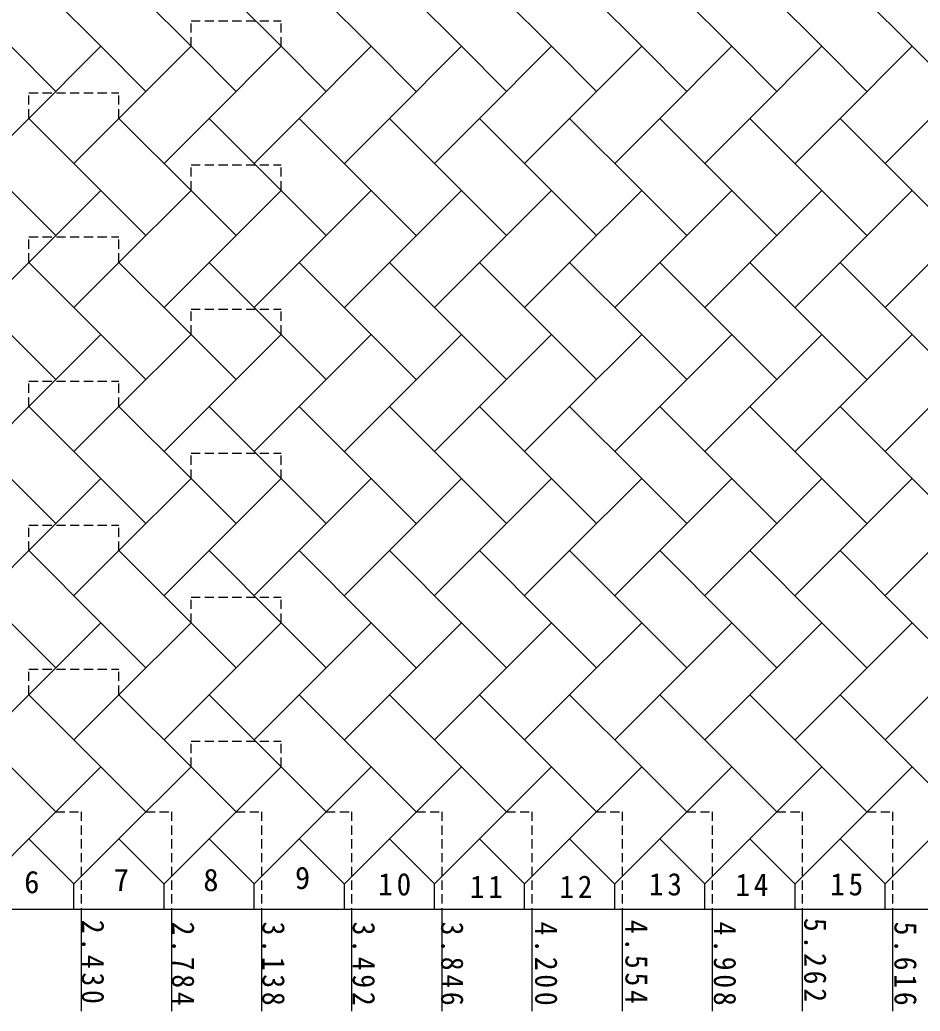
# Model space of a CAD drawing. Units: millimetres, scale not verified. Extents: x -6204 to 5927, y -4282 to 3935.
# Drawn here: x -3616 to -80, y -4268 to -376 of the extents above; entities that cross this region are included whole.
import ezdxf
from ezdxf.enums import TextEntityAlignment as Align

# ---------------------------------------------------------------- set-up
doc = ezdxf.new("R2010")
doc.units = ezdxf.units.MM
doc.header["$LTSCALE"] = 30
doc.linetypes.add('DASHED1', pattern=[1.8, 1.2, -0.6])
doc.layers.add('0-0', color=7, linetype='Continuous')
doc.styles.add('ＭＳ ゴシック', font='')
doc.styles.get('ＭＳ ゴシック').set_extended_font_data('MS Gothic')

msp = doc.modelspace()

# ---------------------------------------------------------------- linework, layer by layer
at = {"layer": '0-0'}
for p, q in [((-3297.48, -479.68), (-3580.33, -196.84)), ((-2943.48, -479.68), (-3226.33, -196.84)), ((-2589.48, -479.68), (-2872.33, -196.84)), ((-2235.48, -479.68), (-2518.33, -196.84)), ((-1881.48, -479.68), (-2164.33, -196.84)), ((-1527.48, -479.68), (-1810.33, -196.84)), ((-1173.48, -479.68), (-1456.33, -196.84)), ((-819.48, -479.68), (-1102.33, -196.84)), ((-465.48, -479.68), (-748.33, -196.84)), ((-111.48, -479.68), (-394.33, -196.84)), ((-3651.48, -479.68), (-3474.71, -656.46)), ((-3580.33, -762.52), (-3297.48, -479.68)), ((-3297.48, -479.68), (-3120.71, -656.46)), ((-3226.33, -762.52), (-2943.48, -479.68)), ((-2943.48, -479.68), (-2766.71, -656.46)), ((-2872.33, -762.52), (-2589.48, -479.68)), ((-2589.48, -479.68), (-2412.71, -656.46)), ((-2518.33, -762.52), (-2235.48, -479.68)), ((-2235.48, -479.68), (-2058.71, -656.46)), ((-2164.33, -762.52), (-1881.48, -479.68)), ((-1881.48, -479.68), (-1704.71, -656.46)), ((-1810.33, -762.52), (-1527.48, -479.68)), ((-1527.48, -479.68), (-1350.71, -656.46)), ((-1456.33, -762.52), (-1173.48, -479.68)), ((-1173.48, -479.68), (-996.71, -656.46)), ((-1102.33, -762.52), (-819.48, -479.68)), ((-819.48, -479.68), (-642.71, -656.46)), ((-748.33, -762.52), (-465.48, -479.68)), ((-465.48, -479.68), (-288.71, -656.46)), ((-394.33, -762.52), (-111.48, -479.68)), ((-111.48, -479.68), (65.29, -656.46)), ((-3580.33, -762.52), (-3757.1, -939.3)), ((-3297.48, -1045.37), (-3580.33, -762.52)), ((-3226.33, -762.52), (-3403.1, -939.3)), ((-2943.48, -1045.37), (-3226.33, -762.52)), ((-2872.33, -762.52), (-3049.1, -939.3)), ((-2589.48, -1045.37), (-2872.33, -762.52)), ((-2518.33, -762.52), (-2695.1, -939.3)), ((-2235.48, -1045.37), (-2518.33, -762.52)), ((-2164.33, -762.52), (-2341.1, -939.3)), ((-1881.48, -1045.37), (-2164.33, -762.52)), ((-1810.33, -762.52), (-1987.1, -939.3)), ((-1527.48, -1045.37), (-1810.33, -762.52)), ((-1456.33, -762.52), (-1633.1, -939.3)), ((-1173.48, -1045.37), (-1456.33, -762.52)), ((-1102.33, -762.52), (-1279.1, -939.3)), ((-819.48, -1045.37), (-1102.33, -762.52)), ((-748.33, -762.52), (-925.1, -939.3)), ((-465.48, -1045.37), (-748.33, -762.52)), ((-394.33, -762.52), (-571.1, -939.3)), ((-111.48, -1045.37), (-394.33, -762.52)), ((-40.33, -762.52), (-217.1, -939.3)), ((-3651.48, -1045.37), (-3474.71, -1222.14)), ((-3580.33, -1328.21), (-3297.48, -1045.37)), ((-3297.48, -1045.37), (-3120.71, -1222.14)), ((-3226.33, -1328.21), (-2943.48, -1045.37)), ((-2943.48, -1045.37), (-2766.71, -1222.14)), ((-2872.33, -1328.21), (-2589.48, -1045.37)), ((-2589.48, -1045.37), (-2412.71, -1222.14)), ((-2518.33, -1328.21), (-2235.48, -1045.37)), ((-2235.48, -1045.37), (-2058.71, -1222.14)), ((-2164.33, -1328.21), (-1881.48, -1045.37)), ((-1881.48, -1045.37), (-1704.71, -1222.14)), ((-1810.33, -1328.21), (-1527.48, -1045.37)), ((-1527.48, -1045.37), (-1350.71, -1222.14)), ((-1456.33, -1328.21), (-1173.48, -1045.37)), ((-1173.48, -1045.37), (-996.71, -1222.14)), ((-1102.33, -1328.21), (-819.48, -1045.37)), ((-819.48, -1045.37), (-642.71, -1222.14)), ((-748.33, -1328.21), (-465.48, -1045.37)), ((-465.48, -1045.37), (-288.71, -1222.14)), ((-394.33, -1328.21), (-111.48, -1045.37)), ((-111.48, -1045.37), (65.29, -1222.14)), ((-3580.33, -1328.21), (-3757.1, -1504.99)), ((-3297.48, -1611.05), (-3580.33, -1328.21)), ((-3226.33, -1328.21), (-3403.1, -1504.99)), ((-2943.48, -1611.05), (-3226.33, -1328.21)), ((-2872.33, -1328.21), (-3049.1, -1504.99)), ((-2589.48, -1611.05), (-2872.33, -1328.21)), ((-2518.33, -1328.21), (-2695.1, -1504.99)), ((-2235.48, -1611.05), (-2518.33, -1328.21)), ((-2164.33, -1328.21), (-2341.1, -1504.99)), ((-1881.48, -1611.05), (-2164.33, -1328.21)), ((-1810.33, -1328.21), (-1987.1, -1504.99)), ((-1527.48, -1611.05), (-1810.33, -1328.21)), ((-1456.33, -1328.21), (-1633.1, -1504.99)), ((-1173.48, -1611.05), (-1456.33, -1328.21)), ((-1102.33, -1328.21), (-1279.1, -1504.99)), ((-819.48, -1611.05), (-1102.33, -1328.21)), ((-748.33, -1328.21), (-925.1, -1504.99)), ((-465.48, -1611.05), (-748.33, -1328.21)), ((-394.33, -1328.21), (-571.1, -1504.99)), ((-111.48, -1611.05), (-394.33, -1328.21)), ((-40.33, -1328.21), (-217.1, -1504.99)), ((-3651.48, -1611.05), (-3474.71, -1787.83)), ((-3580.33, -1893.89), (-3297.48, -1611.05)), ((-3297.48, -1611.05), (-3120.71, -1787.83)), ((-3226.33, -1893.89), (-2943.48, -1611.05)), ((-2943.48, -1611.05), (-2766.71, -1787.83)), ((-2872.33, -1893.89), (-2589.48, -1611.05)), ((-2589.48, -1611.05), (-2412.71, -1787.83)), ((-2518.33, -1893.89), (-2235.48, -1611.05)), ((-2235.48, -1611.05), (-2058.71, -1787.83)), ((-2164.33, -1893.89), (-1881.48, -1611.05)), ((-1881.48, -1611.05), (-1704.71, -1787.83)), ((-1810.33, -1893.89), (-1527.48, -1611.05)), ((-1527.48, -1611.05), (-1350.71, -1787.83)), ((-1456.33, -1893.89), (-1173.48, -1611.05)), ((-1173.48, -1611.05), (-996.71, -1787.83)), ((-1102.33, -1893.89), (-819.48, -1611.05)), ((-819.48, -1611.05), (-642.71, -1787.83)), ((-748.33, -1893.89), (-465.48, -1611.05)), ((-465.48, -1611.05), (-288.71, -1787.83)), ((-394.33, -1893.89), (-111.48, -1611.05)), ((-111.48, -1611.05), (65.29, -1787.83)), ((-3580.33, -1893.89), (-3757.1, -2070.67)), ((-3297.48, -2176.74), (-3580.33, -1893.89)), ((-3226.33, -1893.89), (-3403.1, -2070.67)), ((-2943.48, -2176.74), (-3226.33, -1893.89)), ((-2872.33, -1893.89), (-3049.1, -2070.67)), ((-2589.48, -2176.74), (-2872.33, -1893.89)), ((-2518.33, -1893.89), (-2695.1, -2070.67)), ((-2235.48, -2176.74), (-2518.33, -1893.89)), ((-2164.33, -1893.89), (-2341.1, -2070.67)), ((-1881.48, -2176.74), (-2164.33, -1893.89)), ((-1810.33, -1893.89), (-1987.1, -2070.67)), ((-1527.48, -2176.74), (-1810.33, -1893.89)), ((-1456.33, -1893.89), (-1633.1, -2070.67)), ((-1173.48, -2176.74), (-1456.33, -1893.89)), ((-1102.33, -1893.89), (-1279.1, -2070.67)), ((-819.48, -2176.74), (-1102.33, -1893.89)), ((-748.33, -1893.89), (-925.1, -2070.67)), ((-465.48, -2176.74), (-748.33, -1893.89)), ((-394.33, -1893.89), (-571.1, -2070.67)), ((-111.48, -2176.74), (-394.33, -1893.89)), ((-40.33, -1893.89), (-217.1, -2070.67)), ((-3651.48, -2176.74), (-3474.71, -2353.51)), ((-3580.33, -2459.58), (-3297.48, -2176.74)), ((-3297.48, -2176.74), (-3120.71, -2353.51)), ((-3226.33, -2459.58), (-2943.48, -2176.74)), ((-2943.48, -2176.74), (-2766.71, -2353.51)), ((-2872.33, -2459.58), (-2589.48, -2176.74)), ((-2589.48, -2176.74), (-2412.71, -2353.51)), ((-2518.33, -2459.58), (-2235.48, -2176.74)), ((-2235.48, -2176.74), (-2058.71, -2353.51)), ((-2164.33, -2459.58), (-1881.48, -2176.74)), ((-1881.48, -2176.74), (-1704.71, -2353.51)), ((-1810.33, -2459.58), (-1527.48, -2176.74)), ((-1527.48, -2176.74), (-1350.71, -2353.51)), ((-1456.33, -2459.58), (-1173.48, -2176.74)), ((-1173.48, -2176.74), (-996.71, -2353.51)), ((-1102.33, -2459.58), (-819.48, -2176.74)), ((-819.48, -2176.74), (-642.71, -2353.51)), ((-748.33, -2459.58), (-465.48, -2176.74)), ((-465.48, -2176.74), (-288.71, -2353.51)), ((-394.33, -2459.58), (-111.48, -2176.74)), ((-111.48, -2176.74), (65.29, -2353.51)), ((-3580.33, -2459.58), (-3757.1, -2636.36)), ((-3297.48, -2742.42), (-3580.33, -2459.58)), ((-3226.33, -2459.58), (-3403.1, -2636.36)), ((-2943.48, -2742.42), (-3226.33, -2459.58)), ((-2872.33, -2459.58), (-3049.1, -2636.36)), ((-2589.48, -2742.42), (-2872.33, -2459.58)), ((-2518.33, -2459.58), (-2695.1, -2636.36)), ((-2235.48, -2742.42), (-2518.33, -2459.58)), ((-2164.33, -2459.58), (-2341.1, -2636.36)), ((-1881.48, -2742.42), (-2164.33, -2459.58)), ((-1810.33, -2459.58), (-1987.1, -2636.36)), ((-1527.48, -2742.42), (-1810.33, -2459.58)), ((-1456.33, -2459.58), (-1633.1, -2636.36)), ((-1173.48, -2742.42), (-1456.33, -2459.58)), ((-1102.33, -2459.58), (-1279.1, -2636.36)), ((-819.48, -2742.42), (-1102.33, -2459.58)), ((-748.33, -2459.58), (-925.1, -2636.36)), ((-465.48, -2742.42), (-748.33, -2459.58)), ((-394.33, -2459.58), (-571.1, -2636.36)), ((-111.48, -2742.42), (-394.33, -2459.58)), ((-40.33, -2459.58), (-217.1, -2636.36)), ((-3651.48, -2742.42), (-3474.71, -2919.2)), ((-3580.33, -3025.27), (-3297.48, -2742.42)), ((-3297.48, -2742.42), (-3120.71, -2919.2)), ((-3226.33, -3025.27), (-2943.48, -2742.42)), ((-2943.48, -2742.42), (-2766.71, -2919.2)), ((-2872.33, -3025.27), (-2589.48, -2742.42)), ((-2589.48, -2742.42), (-2412.71, -2919.2)), ((-2518.33, -3025.27), (-2235.48, -2742.42)), ((-2235.48, -2742.42), (-2058.71, -2919.2)), ((-2164.33, -3025.27), (-1881.48, -2742.42)), ((-1881.48, -2742.42), (-1704.71, -2919.2)), ((-1810.33, -3025.27), (-1527.48, -2742.42)), ((-1527.48, -2742.42), (-1350.71, -2919.2)), ((-1456.33, -3025.27), (-1173.48, -2742.42)), ((-1173.48, -2742.42), (-996.71, -2919.2)), ((-1102.33, -3025.27), (-819.48, -2742.42)), ((-819.48, -2742.42), (-642.71, -2919.2)), ((-748.33, -3025.27), (-465.48, -2742.42)), ((-465.48, -2742.42), (-288.71, -2919.2)), ((-394.33, -3025.27), (-111.48, -2742.42)), ((-111.48, -2742.42), (65.29, -2919.2)), ((-3580.33, -3025.27), (-3757.1, -3202.04)), ((-3297.48, -3308.11), (-3580.33, -3025.27)), ((-3226.33, -3025.27), (-3403.1, -3202.04)), ((-2943.48, -3308.11), (-3226.33, -3025.27)), ((-2872.33, -3025.27), (-3049.1, -3202.04)), ((-2589.48, -3308.11), (-2872.33, -3025.27)), ((-2518.33, -3025.27), (-2695.1, -3202.04)), ((-2235.48, -3308.11), (-2518.33, -3025.27)), ((-2164.33, -3025.27), (-2341.1, -3202.04)), ((-1881.48, -3308.11), (-2164.33, -3025.27)), ((-1810.33, -3025.27), (-1987.1, -3202.04)), ((-1527.48, -3308.11), (-1810.33, -3025.27)), ((-1456.33, -3025.27), (-1633.1, -3202.04)), ((-1173.48, -3308.11), (-1456.33, -3025.27)), ((-1102.33, -3025.27), (-1279.1, -3202.04)), ((-819.48, -3308.11), (-1102.33, -3025.27)), ((-748.33, -3025.27), (-925.1, -3202.04)), ((-465.48, -3308.11), (-748.33, -3025.27)), ((-394.33, -3025.27), (-571.1, -3202.04)), ((-111.48, -3308.11), (-394.33, -3025.27)), ((-40.33, -3025.27), (-217.1, -3202.04)), ((-3651.48, -3308.11), (-3474.71, -3484.88)), ((-3580.33, -3590.95), (-3297.48, -3308.11)), ((-3297.48, -3308.11), (-3120.71, -3484.88)), ((-3226.33, -3590.95), (-2943.48, -3308.11)), ((-2943.48, -3308.11), (-2766.71, -3484.88)), ((-2872.33, -3590.95), (-2589.48, -3308.11)), ((-2589.48, -3308.11), (-2412.71, -3484.88)), ((-2518.33, -3590.95), (-2235.48, -3308.11)), ((-2235.48, -3308.11), (-2058.71, -3484.88)), ((-2164.33, -3590.95), (-1881.48, -3308.11)), ((-1881.48, -3308.11), (-1704.71, -3484.88)), ((-1810.33, -3590.95), (-1527.48, -3308.11)), ((-1527.48, -3308.11), (-1350.71, -3484.88)), ((-1456.33, -3590.95), (-1173.48, -3308.11)), ((-1173.48, -3308.11), (-996.71, -3484.88)), ((-1102.33, -3590.95), (-819.48, -3308.11)), ((-819.48, -3308.11), (-642.71, -3484.88)), ((-748.33, -3590.95), (-465.48, -3308.11)), ((-465.48, -3308.11), (-288.71, -3484.88)), ((-394.33, -3590.95), (-111.48, -3308.11)), ((-111.48, -3308.11), (65.29, -3484.88)), ((-3757.1, -3767.73), (-3580.33, -3590.95)), ((-3580.33, -3590.95), (-3403.55, -3767.73)), ((-3403.1, -3767.73), (-3226.33, -3590.95)), ((-3226.33, -3590.95), (-3049.55, -3767.73)), ((-3049.1, -3767.73), (-2872.33, -3590.95)), ((-2872.33, -3590.95), (-2695.55, -3767.73)), ((-2695.1, -3767.73), (-2518.33, -3590.95)), ((-2518.33, -3590.95), (-2341.55, -3767.73)), ((-2341.1, -3767.73), (-2164.33, -3590.95)), ((-2164.33, -3590.95), (-1987.55, -3767.73)), ((-1987.1, -3767.73), (-1810.33, -3590.95)), ((-1810.33, -3590.95), (-1633.55, -3767.73)), ((-1633.1, -3767.73), (-1456.33, -3590.95)), ((-1456.33, -3590.95), (-1279.55, -3767.73)), ((-1279.1, -3767.73), (-1102.33, -3590.95)), ((-1102.33, -3590.95), (-925.55, -3767.73)), ((-925.1, -3767.73), (-748.33, -3590.95)), ((-748.33, -3590.95), (-571.55, -3767.73)), ((-571.1, -3767.73), (-394.33, -3590.95)), ((-394.33, -3590.95), (-217.55, -3767.73)), ((-217.1, -3767.73), (-40.33, -3590.95)), ((-3403.1, -3867.73), (-3403.1, -3767.73)), ((-3049.1, -3867.73), (-3049.1, -3767.73)), ((-2695.1, -3867.73), (-2695.1, -3767.73)), ((-2341.1, -3867.73), (-2341.1, -3767.73)), ((-1987.1, -3867.73), (-1987.1, -3767.73)), ((-1633.1, -3867.73), (-1633.1, -3767.73)), ((-1279.1, -3867.73), (-1279.1, -3767.73)), ((-925.1, -3867.73), (-925.1, -3767.73)), ((-571.1, -3867.73), (-571.1, -3767.73)), ((-217.1, -3867.73), (-217.1, -3767.73)), ((-5803.9, -3867.73), (5092.9, -3867.73)), ((-3374.71, -3867.68), (-3374.71, -4167.68)), ((-3020.71, -3867.68), (-3020.71, -4167.68)), ((-2666.71, -3867.68), (-2666.71, -4167.68)), ((-2312.71, -3867.68), (-2312.71, -4167.68)), ((-1958.71, -3867.68), (-1958.71, -4167.68)), ((-1604.71, -3867.68), (-1604.71, -4167.68)), ((-1250.71, -3867.68), (-1250.71, -4167.68)), ((-896.71, -3867.68), (-896.71, -4167.68)), ((-542.71, -3867.68), (-542.71, -4167.68)), ((-188.71, -3867.68), (-188.71, -4167.68)), ((-3374.71, -4167.68), (-3374.71, -4267.68)), ((-3020.71, -4167.68), (-3020.71, -4267.68)), ((-2666.71, -4167.68), (-2666.71, -4267.68)), ((-2312.71, -4167.68), (-2312.71, -4267.68)), ((-1958.71, -4167.68), (-1958.71, -4267.68)), ((-1604.71, -4167.68), (-1604.71, -4267.68)), ((-1250.71, -4167.68), (-1250.71, -4267.68)), ((-896.71, -4167.68), (-896.71, -4267.68)), ((-542.71, -4167.68), (-542.71, -4267.68)), ((-188.71, -4167.68), (-188.71, -4267.68))]:
    msp.add_line(p, q, dxfattribs=at)
at = {"layer": '0-0', "linetype": 'DASHED1'}
for p, q in [((-2943.48, -479.68), (-2943.48, -379.68)), ((-2943.48, -379.68), (-2589.48, -379.68)), ((-2589.48, -479.68), (-2589.48, -379.68)), ((-3580.33, -762.52), (-3580.33, -662.52)), ((-3580.33, -662.52), (-3226.33, -662.52)), ((-3226.33, -762.52), (-3226.33, -662.52)), ((-2943.48, -1045.37), (-2943.48, -945.37)), ((-2943.48, -945.37), (-2589.48, -945.37)), ((-2589.48, -1045.37), (-2589.48, -945.37)), ((-3580.33, -1328.21), (-3580.33, -1228.21)), ((-3580.33, -1228.21), (-3226.33, -1228.21)), ((-3226.33, -1328.21), (-3226.33, -1228.21)), ((-2943.48, -1611.05), (-2943.48, -1511.05)), ((-2943.48, -1511.05), (-2589.48, -1511.05)), ((-2589.48, -1611.05), (-2589.48, -1511.05)), ((-3580.33, -1893.89), (-3580.33, -1793.89)), ((-3580.33, -1793.89), (-3226.33, -1793.89)), ((-3226.33, -1893.89), (-3226.33, -1793.89)), ((-2943.48, -2176.74), (-2943.48, -2076.74)), ((-2943.48, -2076.74), (-2589.48, -2076.74)), ((-2589.48, -2176.74), (-2589.48, -2076.74)), ((-3580.33, -2459.58), (-3580.33, -2359.58)), ((-3580.33, -2359.58), (-3226.33, -2359.58)), ((-3226.33, -2459.58), (-3226.33, -2359.58)), ((-2943.48, -2742.42), (-2943.48, -2642.42)), ((-2943.48, -2642.42), (-2589.48, -2642.42)), ((-2589.48, -2742.42), (-2589.48, -2642.42)), ((-3580.33, -3025.27), (-3580.33, -2925.27)), ((-3580.33, -2925.27), (-3226.33, -2925.27)), ((-3226.33, -3025.27), (-3226.33, -2925.27)), ((-2943.48, -3308.11), (-2943.48, -3208.11)), ((-2943.48, -3208.11), (-2589.48, -3208.11)), ((-2589.48, -3308.11), (-2589.48, -3208.11)), ((-3474.71, -3484.88), (-3374.71, -3484.88)), ((-3374.71, -3484.88), (-3374.71, -3867.68)), ((-3120.71, -3484.88), (-3020.71, -3484.88)), ((-3020.71, -3484.88), (-3020.71, -3867.68)), ((-2766.71, -3484.88), (-2666.71, -3484.88)), ((-2666.71, -3484.88), (-2666.71, -3867.68)), ((-2412.71, -3484.88), (-2312.71, -3484.88)), ((-2312.71, -3484.88), (-2312.71, -3867.68)), ((-2058.71, -3484.88), (-1958.71, -3484.88)), ((-1958.71, -3484.88), (-1958.71, -3867.68)), ((-1704.71, -3484.88), (-1604.71, -3484.88)), ((-1604.71, -3484.88), (-1604.71, -3867.68)), ((-1350.71, -3484.88), (-1250.71, -3484.88)), ((-1250.71, -3484.88), (-1250.71, -3867.68)), ((-996.71, -3484.88), (-896.71, -3484.88)), ((-896.71, -3484.88), (-896.71, -3867.68)), ((-642.71, -3484.88), (-542.71, -3484.88)), ((-542.71, -3484.88), (-542.71, -3867.68)), ((-288.71, -3484.88), (-188.71, -3484.88)), ((-188.71, -3484.88), (-188.71, -3867.68))]:
    msp.add_line(p, q, dxfattribs=at)

# ---------------------------------------------------------------- texts
at = {"layer": '0-0', "style": 'ＭＳ ゴシック'}
for s, p in [('6', (-3598.59, -3830.97)), ('7', (-3246.84, -3822.79)), ('8', (-2895.09, -3822.79)), ('9', (-2535.16, -3814.61))]:
    msp.add_text(s, height=87.98, dxfattribs=at).set_placement(p, align=Align.BOTTOM_LEFT)
at = {"layer": '0-0', "char_height": 87.98, "attachment_point": 7, "style": 'ＭＳ ゴシック'}
for s, insert in [('\\T1.27;\\W0.95;10', (-2207.95, -3814.61)), ('\\T1.27;\\W0.95;12', (-1496.27, -3822.79)), ('\\T1.27;\\W0.95;13', (-1144.53, -3814.61)), ('\\T1.27;\\W0.95;14', (-805.07, -3815.22)), ('\\T1.27;\\W0.95;15', (-432.85, -3814.61)), ('\\T1.27;\\W0.95;11', (-1848.02, -3822.79))]:
    msp.add_mtext(s, dxfattribs=dict(at, insert=insert))
at = {"layer": '0-0', "char_height": 87.98, "attachment_point": 7, "rotation": 270, "style": 'ＭＳ ゴシック'}
for s, insert in [('\\T1.28;\\W0.9;2.430', (-3373.48, -3909.04)), ('\\T1.28;\\W0.9;2.784', (-3018.88, -3916.28)), ('\\T1.28;\\W0.9;3.138', (-2664.27, -3916.28)), ('\\T1.28;\\W0.9;3.492', (-2309.66, -3916.28)), ('\\T1.28;\\W0.9;3.846', (-1962.29, -3916.28)), ('\\T1.28;\\W0.9;4.200', (-1593.21, -3916.28)), ('\\T1.28;\\W0.9;4.554', (-1238.6, -3909.04)), ('\\T1.28;\\W0.9;4.908', (-891.23, -3916.28)), ('\\T1.28;\\W0.9;5.262', (-536.63, -3901.8)), ('\\T1.28;\\W0.9;5.616', (-182.02, -3916.28))]:
    msp.add_mtext(s, dxfattribs=dict(at, insert=insert))

doc.saveas('drawing.dxf')
